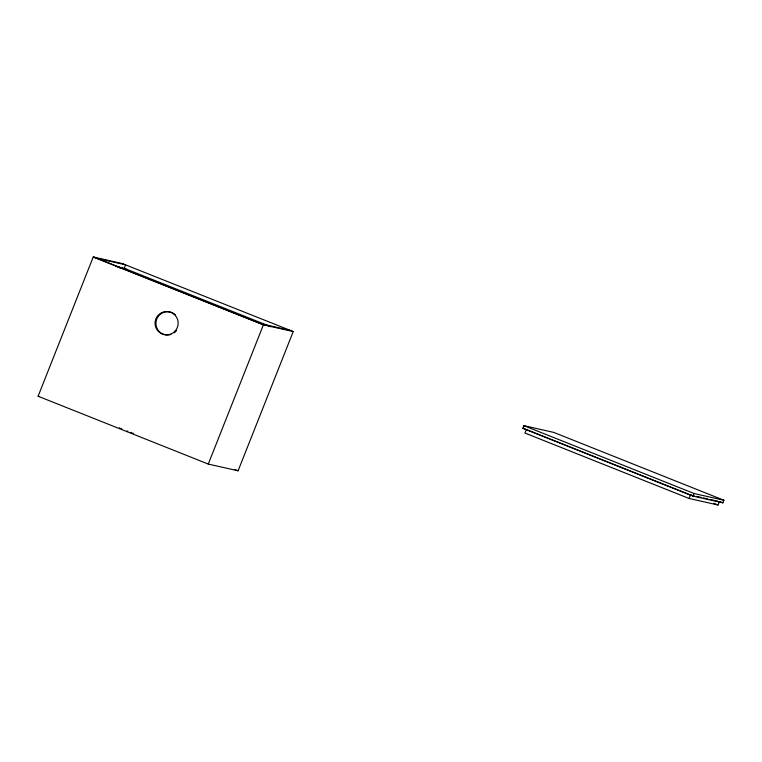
<?xml version="1.0" encoding="UTF-8"?>
<svg xmlns="http://www.w3.org/2000/svg" width="762" height="762" viewBox="0 0 762 762"><rect width="100%" height="100%" fill="white"/><g stroke="black" fill="none" stroke-linecap="round" stroke-linejoin="round"><path stroke-width="1.14" d="M122.187 263.519L293.227 331.556L238.096 470.802L208.274 464.068L38.1 396.23L93.231 256.994L123.053 263.719M116.148 266.452L124.254 268.281L125.625 264.824L96.669 258.289M208.274 464.068L263.404 324.831L293.227 331.556M522.875 428.273L523.904 425.672L553.726 432.397L723.9 500.243L722.871 502.844L693.049 496.11L522.875 428.273L525.742 429.263M690.477 495.014L526.313 429.568L524.942 433.035L689.105 498.481L690.477 495.014L694.277 495.872M693.049 496.11L694.077 493.509L723.9 500.243M689.105 498.481L718.061 505.006L719.433 501.548M118.967 267.614L126.825 269.386M289.789 330.26L260.833 323.726L94.097 257.185M696.525 496.376L701.021 497.386M703.269 497.9L707.765 498.91M710.013 499.415L717.871 501.196M38.1 396.23L38.967 396.43M132.483 433.102L133.379 433.445M130.626 432.378L131.569 432.74M126.949 430.93L127.825 431.282M719.861 501.644L722.871 502.844M523.904 425.672L694.077 493.509M124.254 268.281L270.786 326.698M713.651 503.253L718.061 505.006M261.261 323.831L264.271 325.031M690.905 495.109L693.915 496.31M93.231 256.994L263.404 324.831M235.087 469.602L238.096 470.802M121.091 428.539L121.825 428.854M119.367 427.806L119.853 428.015M170.917 334.489A11.649 11.563 -77.3 0 1 157.182 328.717A11.649 11.563 -77.3 0 1 160.534 314.087A11.649 11.563 -77.3 0 1 175.422 314.887M176.622 330.479A11.649 11.563 -77.3 0 1 174.117 332.889M174.555 331.622A11.649 11.563 -77.3 0 0 169.916 312.02A11.649 11.563 -77.3 0 0 155.362 325.917A11.649 11.563 -77.3 0 0 174.555 331.622"/></g></svg>
